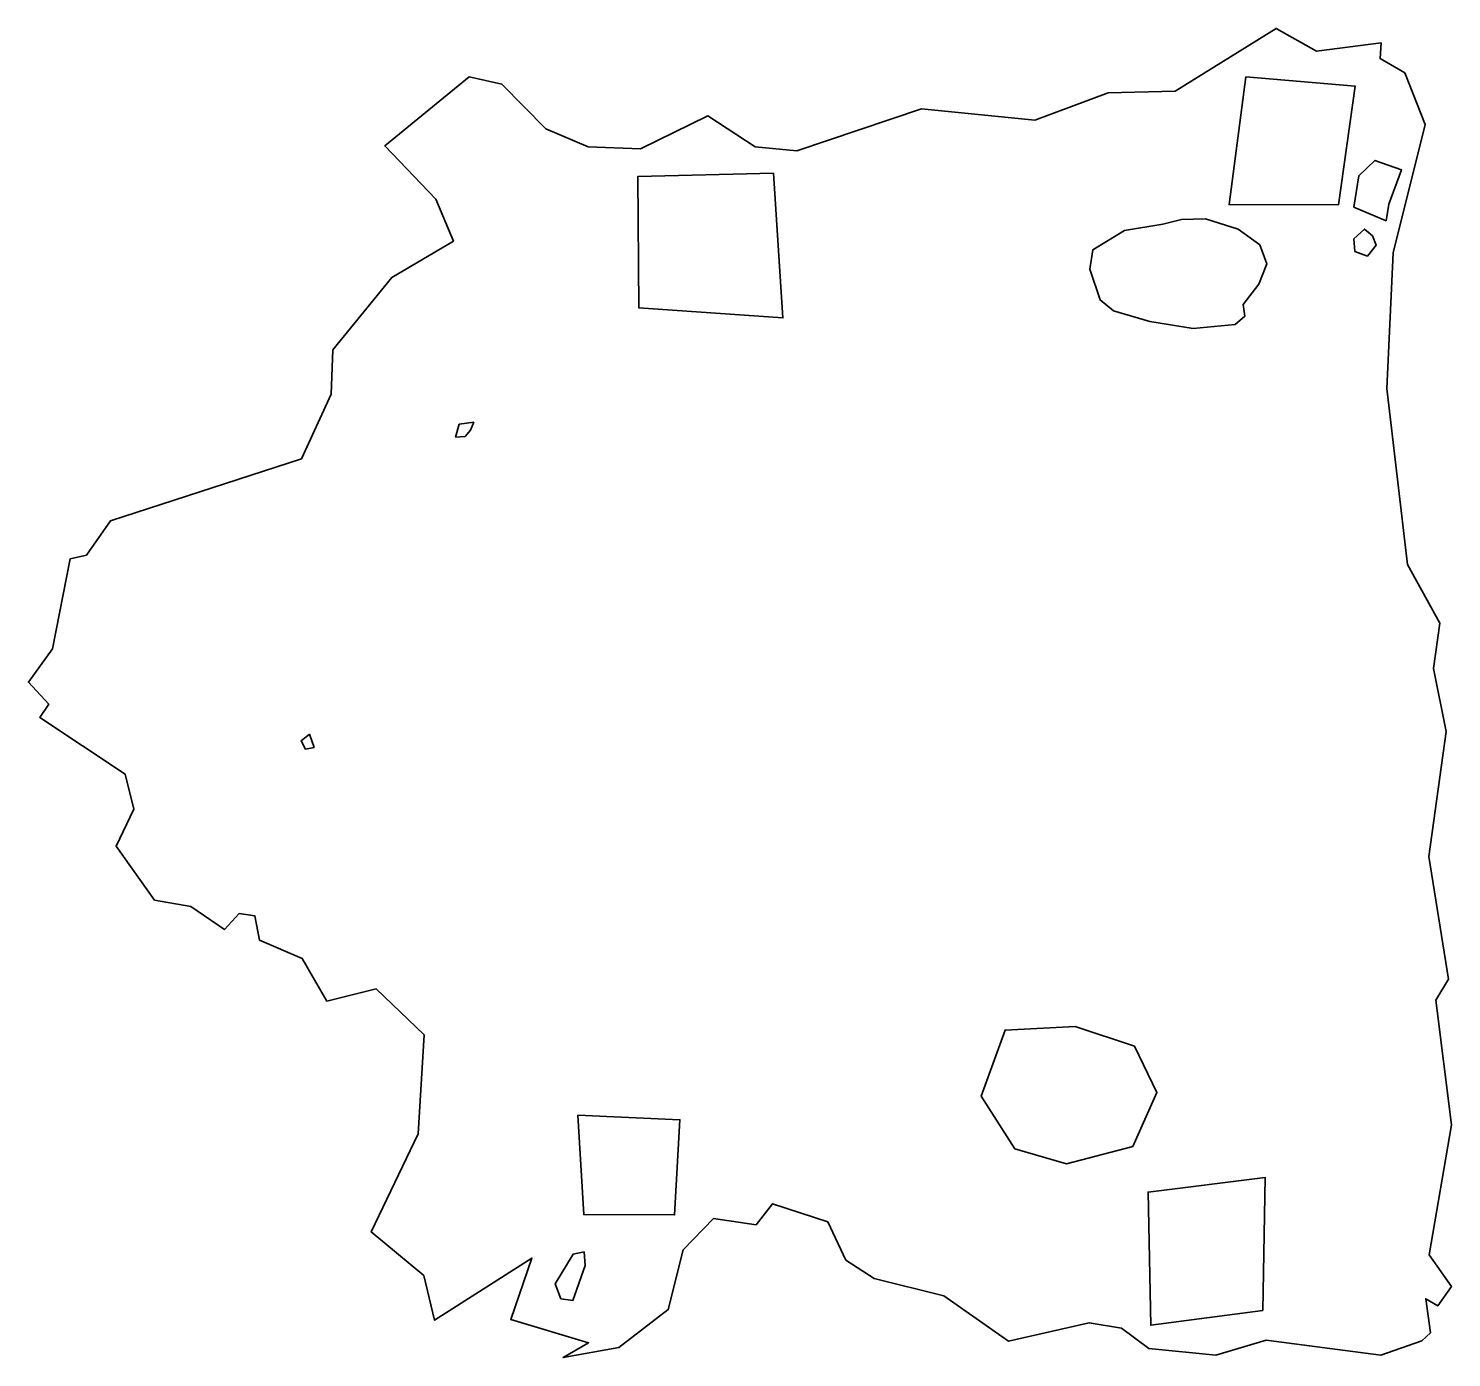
# Model space of a CAD drawing. Extents: x 0 to 9600, y -8961 to 0.
import ezdxf

# ---------------------------------------------------------------- set-up
doc = ezdxf.new("R2010")
doc.units = 0
doc.linetypes.add('Solid', pattern=[0])
for name, color, linetype in [('zone_0_q1', 7, 'Continuous'), ('zone_1_q1', 7, 'Continuous'), ('zone_2_q1', 7, 'Continuous'), ('zone_3_q1', 7, 'Continuous')]:
    doc.layers.add(name, color=color, linetype=linetype)

msp = doc.modelspace()

# ---------------------------------------------------------------- linework, layer by layer
at = {"color": 0, "linetype": 'Solid', "lineweight": 35}
for points in [[(2972, -326), (3194, -376), (3491, -677), (3775, -799), (4129, -811), (4583, -589), (4902, -798), (5183, -826), (6025, -541), (6790, -619), (7283, -433), (7735, -423), (8418, 0), (8688, -152), (9125, -97), (9118, -203), (9284, -300), (9423, -648), (9206, -1513), (9163, -2428), (9302, -3613), (9521, -4009), (9478, -4315), (9563, -4739), (9446, -5583), (9579, -6411), (9495, -6551), (9600, -7392), (9450, -8269), (9599, -8482), (9507, -8613), (9426, -8565), (9458, -8795), (9400, -8848), (9123, -8944), (8349, -8845), (8010, -8946), (7558, -8901), (7374, -8764), (7156, -8726), (6612, -8850), (6175, -8544), (5704, -8428), (5513, -8304), (5392, -8045), (5019, -7924), (4909, -8067), (4622, -8024), (4417, -8236), (4316, -8638), (3982, -8893), (3606, -8961), (3779, -8861), (3254, -8704), (3396, -8290), (2740, -8710), (2667, -8408), (2312, -8114), (2630, -7452), (2669, -6786), (2345, -6476), (2013, -6558), (1847, -6270), (1559, -6147), (1528, -5983), (1422, -5967), (1322, -6074), (1095, -5919), (851, -5878), (591, -5513), (711, -5264), (652, -5027), (76, -4645), (137, -4555), (0, -4408), (163, -4182), (282, -3575), (391, -3551), (554, -3319), (1843, -2902), (2041, -2465), (2054, -2167), (2451, -1679), (2867, -1434), (2747, -1150), (2403, -792), (2972, -326)], [(9176, -1185), (9158, -1296), (8941, -1204), (8974, -993), (9083, -890), (9262, -953), (9176, -1185)], [(7779, -1288), (7941, -1283), (8161, -1353), (8306, -1459), (8355, -1586), (8301, -1725), (8194, -1860), (8205, -1940), (8140, -1996), (7857, -2023), (7564, -1976), (7320, -1903), (7230, -1830), (7161, -1622), (7181, -1492), (7394, -1363), (7652, -1320), (7779, -1288)], [(9067, -1397), (9091, -1461), (9033, -1535), (8948, -1503), (8940, -1419), (9012, -1353), (9067, -1397)], [(2983, -2709), (2945, -2751), (2881, -2756), (2906, -2668), (3004, -2655), (2983, -2709)], [(1895, -4758), (1927, -4847), (1870, -4859), (1839, -4802), (1895, -4758)], [(7461, -6861), (7613, -7174), (7450, -7538), (7002, -7656), (6653, -7553), (6427, -7199), (6588, -6753), (7060, -6729), (7461, -6861)], [(3749, -8248), (3755, -8341), (3672, -8577), (3592, -8565), (3554, -8465), (3674, -8263), (3749, -8248)]]:
    msp.add_lwpolyline(points, close=True, dxfattribs=at)
at = {"layer": 'zone_0_q1', "color": 40, "linetype": 'Solid', "lineweight": 35}
msp.add_lwpolyline([(8327, -8645), (7571, -8743), (7553, -7845), (8342, -7747), (8327, -8645)], close=True, dxfattribs=at)
at = {"layer": 'zone_1_q1', "color": 40, "linetype": 'Solid', "lineweight": 35}
msp.add_lwpolyline([(3705, -7326), (4395, -7358), (4359, -7999), (3746, -7997), (3705, -7326)], close=True, dxfattribs=at)
at = {"layer": 'zone_2_q1', "color": 40, "linetype": 'Solid', "lineweight": 35}
msp.add_lwpolyline([(8213, -326), (8950, -390), (8838, -1189), (8099, -1187), (8213, -326)], close=True, dxfattribs=at)
at = {"layer": 'zone_3_q1', "color": 40, "linetype": 'Solid', "lineweight": 35}
msp.add_lwpolyline([(5027, -975), (5090, -1952), (4118, -1884), (4111, -998), (5027, -975)], close=True, dxfattribs=at)

doc.saveas('drawing.dxf')
